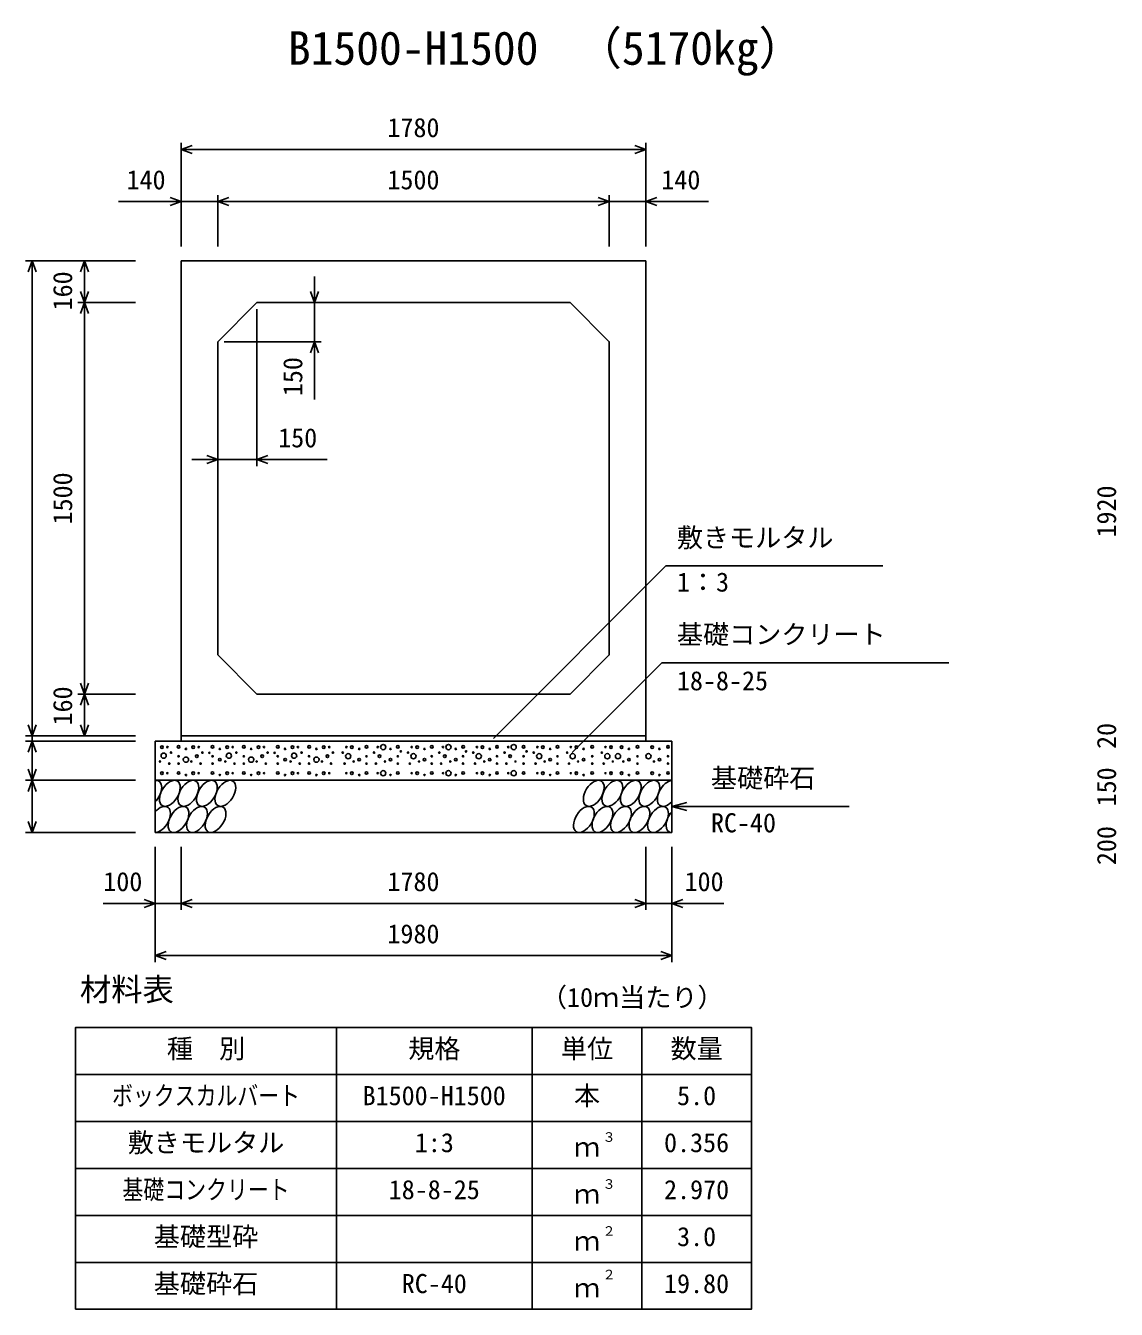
# Model space of a CAD drawing. Units: millimetres, scale not verified. Extents: x -50400 to 50400, y -17820 to 17820.
# Drawn here: x 23524 to 27703, y -10295 to -5377 of the extents above; entities that cross this region are included whole.
import ezdxf
from ezdxf.enums import TextEntityAlignment as Align

# ---------------------------------------------------------------- set-up
doc = ezdxf.new("R2010")
doc.units = ezdxf.units.MM
doc.header["$LTSCALE"] = 60
for name, color, linetype, lineweight in [('0-0_DIM', 7, 'Continuous', 25), ('0-2_HATCH', 6, 'Continuous', 25), ('0-3_HYO', 3, 'Continuous', 25), ('0-4_HYO2', 4, 'Continuous', 25), ('0-5_OUTLINE', 3, 'Continuous', 25), ('0-7_TXT', 7, 'Continuous', 25)]:
    doc.layers.add(name, color=color, linetype=linetype, lineweight=lineweight)
doc.styles.add('ＭＳ ゴシック', font='')
doc.styles.get('ＭＳ ゴシック').set_extended_font_data('MS Gothic')

msp = doc.modelspace()

# ---------------------------------------------------------------- linework, layer by layer
at = {"layer": '0-0_DIM'}
for p, q in [((24119.98, -5826.22), (24119.98, -6223.11)), ((25899.98, -5851.22), (24119.98, -5851.22)), ((25899.98, -5826.22), (25899.98, -6223.11)), ((24259.98, -6026.22), (24259.98, -6223.11)), ((25759.98, -6026.22), (25759.98, -6223.11)), ((23879.24, -6051.22), (24119.98, -6051.22)), ((24259.98, -6051.22), (24119.98, -6051.22)), ((25759.98, -6051.22), (24259.98, -6051.22)), ((25759.98, -6051.22), (25899.98, -6051.22)), ((26140.73, -6051.22), (25899.98, -6051.22)), ((23523.88, -6278.11), (23944.98, -6278.11)), ((23548.88, -8098.11), (23548.88, -6278.11)), ((23748.88, -6278.11), (23748.88, -6438.11)), ((24630.84, -6338.11), (24630.84, -6438.11)), ((23723.88, -6438.11), (23944.98, -6438.11)), ((23748.88, -6438.11), (23748.88, -7938.11)), ((24630.84, -6588.11), (24630.84, -6438.11)), ((24409.98, -6463.11), (24409.98, -7064.68)), ((24284.98, -6588.11), (24655.84, -6588.11)), ((24630.84, -6588.11), (24630.84, -6808.99)), ((24259.98, -7039.68), (24159.98, -7039.68)), ((24409.98, -7039.68), (24259.98, -7039.68)), ((24679.45, -7039.68), (24409.98, -7039.68)), ((25316.2, -8107.45), (25976.48, -7447.17)), ((26808.89, -7447.17), (25976.48, -7447.17)), ((25618.01, -8161.84), (25962.07, -7817.78)), ((27061.62, -7817.78), (25962.07, -7817.78)), ((23723.88, -7938.11), (23944.98, -7938.11)), ((23748.88, -8098.11), (23748.88, -7938.11)), ((23523.88, -8098.11), (23944.98, -8098.11)), ((23548.88, -8098.11), (23548.88, -8118.11)), ((23523.88, -8118.11), (23944.98, -8118.11)), ((23548.88, -8118.11), (23548.88, -8268.11)), ((23523.88, -8268.11), (23944.98, -8268.11)), ((23548.88, -8268.11), (23548.88, -8468.11)), ((25999.98, -8368.11), (26057.94, -8352.58)), ((26679.79, -8368.11), (25999.98, -8368.11)), ((25999.98, -8368.11), (26057.94, -8383.64)), ((23523.88, -8468.11), (23944.98, -8468.11)), ((24019.98, -8964.72), (24019.98, -8523.11)), ((24119.98, -8764.72), (24119.98, -8523.11)), ((25899.98, -8764.72), (25899.98, -8523.11)), ((25899.98, -8764.72), (25899.98, -8523.11)), ((25999.98, -8964.72), (25999.98, -8523.11)), ((23820.44, -8739.72), (24019.98, -8739.72)), ((24119.98, -8739.72), (24019.98, -8739.72)), ((25899.98, -8739.72), (24119.98, -8739.72)), ((25999.98, -8739.72), (25899.98, -8739.72)), ((26199.53, -8739.72), (25999.98, -8739.72)), ((25999.98, -8939.72), (24019.98, -8939.72))]:
    msp.add_line(p, q, dxfattribs=at)
for points in [[(24162.27, -5835.83), (24119.98, -5851.22), (24162.27, -5866.61)], [(25857.7, -5835.83), (25899.98, -5851.22), (25857.7, -5866.61)], [(24077.7, -6035.83), (24119.98, -6051.22), (24077.7, -6066.61)], [(24302.27, -6035.83), (24259.98, -6051.22), (24302.27, -6066.61)], [(25717.7, -6035.83), (25759.98, -6051.22), (25717.7, -6066.61)], [(25942.27, -6035.83), (25899.98, -6051.22), (25942.27, -6066.61)], [(23564.27, -6320.4), (23548.88, -6278.11), (23533.49, -6320.4)], [(23764.27, -6320.4), (23748.88, -6278.11), (23733.49, -6320.4)], [(23764.27, -6395.83), (23748.88, -6438.11), (23733.49, -6395.83)], [(23764.27, -6480.4), (23748.88, -6438.11), (23733.49, -6480.4)], [(24646.23, -6395.83), (24630.84, -6438.11), (24615.44, -6395.83)], [(24646.23, -6630.4), (24630.84, -6588.11), (24615.44, -6630.4)], [(24217.7, -7024.29), (24259.98, -7039.68), (24217.7, -7055.07)], [(24452.27, -7024.29), (24409.98, -7039.68), (24452.27, -7055.07)], [(23764.27, -7895.83), (23748.88, -7938.11), (23733.49, -7895.83)], [(23764.27, -7980.4), (23748.88, -7938.11), (23733.49, -7980.4)], [(23564.27, -8055.83), (23548.88, -8098.11), (23533.49, -8055.83)], [(23764.27, -8055.83), (23748.88, -8098.11), (23733.49, -8055.83)], [(23564.27, -8160.4), (23548.88, -8118.11), (23533.49, -8160.4)], [(23564.27, -8225.83), (23548.88, -8268.11), (23533.49, -8225.83)], [(23564.27, -8310.4), (23548.88, -8268.11), (23533.49, -8310.4)], [(23564.27, -8425.83), (23548.88, -8468.11), (23533.49, -8425.83)], [(23977.7, -8724.33), (24019.98, -8739.72), (23977.7, -8755.12)], [(24162.27, -8724.33), (24119.98, -8739.72), (24162.27, -8755.12)], [(25857.7, -8724.33), (25899.98, -8739.72), (25857.7, -8755.12)], [(26042.27, -8724.33), (25999.98, -8739.72), (26042.27, -8755.12)], [(24062.27, -8924.33), (24019.98, -8939.72), (24062.27, -8955.12)], [(25957.7, -8924.33), (25999.98, -8939.72), (25957.7, -8955.12)]]:
    msp.add_lwpolyline(points, dxfattribs=at)
at = {"layer": '0-2_HATCH'}
for centre, radius in [((24046.02, -8140.93), 5), ((24067.05, -8140.93), 2.5), ((24081.07, -8161.95), 2.5), ((24109.95, -8140.06), 5), ((24137.99, -8147.94), 2.5), ((24166.02, -8140.93), 5), ((24187.05, -8140.93), 2.5), ((24201.07, -8161.95), 2.5), ((24227.53, -8162.85), 2.5), ((24239.95, -8140.06), 5), ((24267.99, -8147.94), 2.5), ((24296.02, -8140.93), 5), ((24317.05, -8140.93), 2.5), ((24331.07, -8161.95), 2.5), ((24359.95, -8140.06), 5), ((24387.99, -8147.94), 2.5), ((24416.02, -8140.93), 5), ((24437.05, -8140.93), 2.5), ((24451.07, -8161.95), 2.5), ((24477.53, -8162.85), 2.5), ((24489.95, -8140.06), 5), ((24517.99, -8147.94), 2.5), ((24546.02, -8140.93), 5), ((24567.05, -8140.93), 2.5), ((24581.07, -8161.95), 2.5), ((24609.95, -8140.06), 5), ((24637.99, -8147.94), 2.5), ((24666.02, -8140.93), 5), ((24687.05, -8140.93), 2.5), ((24701.07, -8161.95), 2.5), ((24738.89, -8161.95), 2.5), ((24752.91, -8140.93), 2.5), ((24773.94, -8140.93), 5), ((24801.98, -8147.94), 2.5), ((24830.01, -8140.06), 5), ((24858.89, -8161.95), 2.5), ((24872.91, -8140.93), 2.5), ((24893.94, -8140.93), 10), ((24921.98, -8147.94), 2.5), ((24950.01, -8140.06), 5), ((24961.35, -8157.63), 2.5), ((24988.89, -8161.95), 2.5), ((25002.91, -8140.93), 2.5), ((25023.94, -8140.93), 5), ((25051.98, -8147.94), 2.5), ((25080.01, -8140.06), 5), ((25108.89, -8161.95), 2.5), ((25122.91, -8140.93), 2.5), ((25143.94, -8140.93), 10), ((25171.98, -8147.94), 2.5), ((25200.01, -8140.06), 5), ((25211.35, -8157.63), 2.5), ((25238.89, -8161.95), 2.5), ((25252.91, -8140.93), 2.5), ((25273.94, -8140.93), 5), ((25301.98, -8147.94), 2.5), ((25330.01, -8140.06), 5), ((25358.89, -8161.95), 2.5), ((25372.91, -8140.93), 2.5), ((25393.94, -8140.93), 10), ((25431.84, -8140.06), 5), ((25443.18, -8157.63), 2.5), ((25470.71, -8161.95), 2.5), ((25484.73, -8140.93), 2.5), ((25505.76, -8140.93), 5), ((25533.8, -8147.94), 2.5), ((25561.84, -8140.06), 5), ((25598.78, -8161.95), 2.5), ((25612.79, -8140.93), 2.5), ((25633.83, -8140.93), 5), ((25661.86, -8147.94), 2.5), ((25694.77, -8140.06), 5), ((25731.7, -8161.95), 2.5), ((25745.72, -8140.93), 2.5), ((25766.75, -8140.93), 5), ((25807.42, -8140.93), 5), ((25835.46, -8147.94), 2.5), ((25868.36, -8140.06), 5), ((25924.27, -8140.93), 5), ((25952.3, -8147.94), 2.5), ((25985.2, -8140.06), 5), ((24039.01, -8196.09), 2.5), ((24052.56, -8173.95), 10), ((24074.06, -8203.96), 2.5), ((24109.95, -8175.95), 2.5), ((24109.95, -8203.96), 2.5), ((24137.99, -8189.08), 10), ((24159.01, -8196.09), 2.5), ((24180.04, -8175.95), 5), ((24194.06, -8203.96), 2.5), ((24239.95, -8175.95), 2.5), ((24239.95, -8203.96), 2.5), ((24267.99, -8189.08), 5), ((24289.01, -8196.09), 2.5), ((24302.56, -8173.95), 10), ((24324.06, -8203.96), 2.5), ((24359.95, -8175.95), 2.5), ((24359.95, -8203.96), 2.5), ((24387.99, -8189.08), 10), ((24409.01, -8196.09), 2.5), ((24430.04, -8175.95), 5), ((24444.06, -8203.96), 2.5), ((24489.95, -8175.95), 2.5), ((24489.95, -8203.96), 2.5), ((24517.99, -8189.08), 5), ((24539.01, -8196.09), 2.5), ((24552.56, -8173.95), 10), ((24574.06, -8203.96), 2.5), ((24609.95, -8175.95), 2.5), ((24609.95, -8203.96), 2.5), ((24637.99, -8189.08), 10), ((24659.01, -8196.09), 2.5), ((24680.04, -8175.95), 5), ((24694.06, -8203.96), 2.5), ((24745.9, -8203.96), 2.5), ((24759.92, -8175.95), 10), ((24780.95, -8196.09), 2.5), ((24801.98, -8189.08), 5), ((24830.01, -8175.95), 2.5), ((24830.01, -8203.96), 2.5), ((24865.9, -8203.96), 2.5), ((24879.92, -8175.95), 5), ((24900.95, -8196.09), 2.5), ((24921.98, -8189.08), 5), ((24950.01, -8175.95), 2.5), ((24950.01, -8203.96), 2.5), ((24995.9, -8203.96), 2.5), ((25009.92, -8175.95), 10), ((25030.95, -8196.09), 2.5), ((25051.98, -8189.08), 5), ((25080.01, -8175.95), 2.5), ((25080.01, -8203.96), 2.5), ((25115.9, -8203.96), 2.5), ((25129.92, -8175.95), 5), ((25150.95, -8196.09), 2.5), ((25171.98, -8189.08), 5), ((25200.01, -8175.95), 2.5), ((25200.01, -8203.96), 2.5), ((25245.9, -8203.96), 2.5), ((25259.92, -8175.95), 10), ((25280.95, -8196.09), 2.5), ((25301.98, -8189.08), 5), ((25330.01, -8175.95), 2.5), ((25330.01, -8203.96), 2.5), ((25365.9, -8203.96), 2.5), ((25379.92, -8175.95), 5), ((25400.95, -8196.09), 2.5), ((25431.84, -8175.95), 2.5), ((25431.84, -8203.96), 2.5), ((25477.72, -8203.96), 2.5), ((25491.74, -8175.95), 10), ((25512.77, -8196.09), 2.5), ((25533.8, -8189.08), 5), ((25561.84, -8175.95), 2.5), ((25561.84, -8203.96), 2.5), ((25605.79, -8203.96), 2.5), ((25619.81, -8175.95), 10), ((25640.83, -8196.09), 2.5), ((25661.86, -8189.08), 5), ((25694.77, -8175.95), 2.5), ((25694.77, -8203.96), 2.5), ((25738.71, -8203.96), 2.5), ((25752.73, -8175.95), 10), ((25773.76, -8196.09), 2.5), ((25793.4, -8175.95), 10), ((25814.43, -8196.09), 2.5), ((25835.46, -8189.08), 5), ((25868.36, -8175.95), 2.5), ((25868.36, -8203.96), 2.5), ((25910.25, -8175.95), 10), ((25931.27, -8196.09), 2.5), ((25952.3, -8189.08), 5), ((25985.2, -8175.95), 2.5), ((25985.2, -8203.96), 2.5), ((24046.02, -8240.93), 5), ((24067.05, -8240.93), 2.5), ((24109.95, -8240.06), 5), ((24137.99, -8247.94), 2.5), ((24166.02, -8240.93), 5), ((24187.05, -8240.93), 2.5), ((24239.95, -8240.06), 5), ((24267.99, -8247.94), 2.5), ((24296.02, -8240.93), 5), ((24317.05, -8240.93), 2.5), ((24359.95, -8240.06), 5), ((24387.99, -8247.94), 2.5), ((24416.02, -8240.93), 5), ((24437.05, -8240.93), 2.5), ((24489.95, -8240.06), 5), ((24517.99, -8247.94), 2.5), ((24546.02, -8240.93), 5), ((24567.05, -8240.93), 2.5), ((24609.95, -8240.06), 5), ((24637.99, -8247.94), 2.5), ((24666.02, -8240.93), 5), ((24687.05, -8240.93), 2.5), ((24752.91, -8240.93), 2.5), ((24773.94, -8240.93), 5), ((24801.98, -8247.94), 2.5), ((24830.01, -8240.06), 5), ((24872.91, -8240.93), 2.5), ((24893.94, -8240.93), 10), ((24921.98, -8247.94), 2.5), ((24950.01, -8240.06), 5), ((25002.91, -8240.93), 2.5), ((25023.94, -8240.93), 5), ((25051.98, -8247.94), 2.5), ((25080.01, -8240.06), 5), ((25122.91, -8240.93), 2.5), ((25143.94, -8240.93), 10), ((25171.98, -8247.94), 2.5), ((25200.01, -8240.06), 5), ((25252.91, -8240.93), 2.5), ((25273.94, -8240.93), 5), ((25301.98, -8247.94), 2.5), ((25330.01, -8240.06), 5), ((25372.91, -8240.93), 2.5), ((25393.94, -8240.93), 10), ((25431.84, -8240.06), 5), ((25484.73, -8240.93), 2.5), ((25505.76, -8240.93), 5), ((25533.8, -8247.94), 2.5), ((25561.84, -8240.06), 5), ((25612.79, -8240.93), 2.5), ((25633.83, -8240.93), 5), ((25661.86, -8247.94), 2.5), ((25694.77, -8240.06), 5), ((25745.72, -8240.93), 2.5), ((25766.75, -8240.93), 5), ((25807.42, -8240.93), 5), ((25835.46, -8247.94), 2.5), ((25868.36, -8240.06), 5), ((25924.27, -8240.93), 5), ((25952.3, -8247.94), 2.5), ((25985.2, -8240.06), 5)]:
    msp.add_circle(centre, radius, dxfattribs=at)
for centre, start_param, end_param in [((24005.33, -8318.12), 4.3355439, 6.7245934), ((25984.54, -8318.12), 0.4199491, 4.357003), ((24038.58, -8418.11), 3.4740877, 7.5860497), ((26017.79, -8418.11), 1.2805297, 3.4964223)]:
    msp.add_ellipse(centre, major_axis=(29.09, 47.08), ratio=0.5792, start_param=start_param, end_param=end_param, dxfattribs=at)
for centre in [(24076.29, -8318.12), (24147.24, -8318.12), (24218.2, -8318.12), (24289.15, -8318.12), (25700.71, -8318.12), (25771.67, -8318.12), (25842.63, -8318.12), (25913.58, -8318.12), (24109.53, -8418.11), (24180.49, -8418.11), (24251.45, -8418.11), (25663.01, -8418.11), (25733.96, -8418.11), (25804.92, -8418.11), (25875.87, -8418.11), (25946.83, -8418.11)]:
    msp.add_ellipse(centre, major_axis=(29.09, 47.08), ratio=0.5792, dxfattribs=at)
at = {"layer": '0-3_HYO'}
for p, q in [((24714.98, -9214.72), (24714.98, -10294.72)), ((25464.98, -9214.72), (25464.98, -10294.72)), ((25884.98, -9214.72), (25884.98, -10294.72)), ((23714.98, -9394.72), (26304.98, -9394.72))]:
    msp.add_line(p, q, dxfattribs=at)
msp.add_lwpolyline([(23714.98, -10294.72), (26304.98, -10294.72), (26304.98, -9214.72), (23714.98, -9214.72)], close=True, dxfattribs=at)
at = {"layer": '0-4_HYO2'}
for p, q in [((23714.98, -9574.72), (26304.98, -9574.72)), ((23714.98, -9754.72), (26304.98, -9754.72)), ((23714.98, -9934.72), (26304.98, -9934.72)), ((23714.98, -10114.72), (26304.98, -10114.72))]:
    msp.add_line(p, q, dxfattribs=at)
at = {"layer": '0-5_OUTLINE'}
for p, q in [((25899.98, -6278.11), (24119.98, -6278.11)), ((24119.98, -8118.11), (24119.98, -6278.11)), ((25899.98, -8118.11), (25899.98, -6278.11)), ((24259.98, -6588.11), (24259.98, -7788.11)), ((24259.98, -7788.11), (24409.98, -7938.11)), ((24409.98, -7938.11), (25609.98, -7938.11)), ((24119.98, -8098.11), (25899.98, -8098.11)), ((24019.98, -8118.11), (24019.98, -8468.11)), ((24019.98, -8118.11), (25999.98, -8118.11)), ((25999.98, -8118.11), (25999.98, -8468.11)), ((24019.98, -8268.11), (25999.98, -8268.11)), ((24019.98, -8468.11), (25999.98, -8468.11))]:
    msp.add_line(p, q, dxfattribs=at)
msp.add_lwpolyline([(24259.98, -6588.11), (24409.98, -6438.11), (25609.98, -6438.11), (25759.98, -6588.11), (25759.98, -7788.11), (25609.98, -7938.11)], dxfattribs=at)

# ---------------------------------------------------------------- texts
at = {"layer": '0-0_DIM', "style": 'ＭＳ ゴシック'}
for s, p in [('1780', (24909.98, -5826.22)), ('140', (23910.34, -6026.22)), ('1500', (24909.98, -6026.22)), ('140', (25959.62, -6026.22)), ('150', (24491.39, -7014.68)), ('敷きモルタル', (26019.33, -7397.17)), ('1：3', (26019.33, -7567.28)), ('基礎コンクリート', (26019.33, -7767.78)), ('18-8-25', (26019.33, -7945.41)), ('基礎砕石', (26149.72, -8318.11)), ('RC-40', (26149.72, -8489.49)), ('100', (23821.34, -8714.72)), ('1780', (24909.98, -8714.72)), ('100', (26048.62, -8714.72)), ('1980', (24909.98, -8914.72))]:
    msp.add_text(s, height=73.31, dxfattribs=at).set_placement(p, align=Align.BOTTOM_LEFT)
for s, p in [('160', (23723.88, -6468.11)), ('150', (24605.84, -6796.61)), ('1500', (23723.88, -7288.11)), ('1920', (27723.88, -7338.11)), ('160', (23723.88, -8058.11)), ('20', (27723.88, -8148.04)), ('150', (27723.88, -8368.11)), ('200', (27723.88, -8593.11))]:
    msp.add_text(s, height=73.31, rotation=90, dxfattribs=at).set_placement(p, align=Align.BOTTOM_LEFT)
at = {"layer": '0-7_TXT', "style": 'ＭＳ ゴシック'}
for s, height, p in [('B1500-H1500', 128.3, (24528.73, -5565.61)), ('（5170kg）', 128.3, (25633.57, -5565.61)), ('材料表', 87.98, (23731.65, -9139.72)), ('（10ｍ当たり）', 73.31, (25498.31, -9158.06)), ('種\u3000別', 73.31, (24064.98, -9354.72)), ('規格', 73.31, (24989.98, -9354.72)), ('単位', 73.31, (25574.98, -9354.72)), ('数量', 73.31, (25994.98, -9354.72)), ('B1500-H1500', 73.31, (24814.98, -9534.72)), ('本', 73.31, (25624.98, -9534.72)), ('5.0', 73.31, (26019.98, -9534.72)), ('敷きモルタル', 73.31, (23914.98, -9714.72)), ('1:3', 73.31, (25014.98, -9714.72)), ('３', 36.66, (25734.22, -9664.11)), ('0.356', 73.31, (25969.98, -9714.72)), ('ｍ', 73.31, (25624.98, -9731.39)), ('18-8-25', 73.31, (24914.98, -9894.72)), ('ｍ', 73.31, (25624.98, -9911.39)), ('３', 36.66, (25734.22, -9844.11)), ('2.970', 73.31, (25969.98, -9894.72)), ('基礎型砕', 73.31, (24014.98, -10074.72)), ('２', 36.66, (25734.22, -10024.11)), ('3.0', 73.31, (26019.98, -10074.72)), ('ｍ', 73.31, (25624.98, -10091.39)), ('基礎砕石', 73.31, (24014.98, -10254.72)), ('RC-40', 73.31, (24964.98, -10254.72)), ('２', 36.66, (25734.22, -10190.78)), ('19.80', 73.31, (25969.98, -10254.72)), ('ｍ', 73.31, (25624.98, -10271.39))]:
    msp.add_text(s, height=height, dxfattribs=at).set_placement(p, align=Align.BOTTOM_LEFT)
at = {"layer": '0-7_TXT', "style": 'ＭＳ ゴシック', "width": 0.8}
for s, p in [('ボックスカルバート', (23854.98, -9534.72)), ('基礎コンクリート', (23894.98, -9894.72))]:
    msp.add_text(s, height=73.31, dxfattribs=at).set_placement(p, align=Align.BOTTOM_LEFT)

doc.saveas('drawing.dxf')
